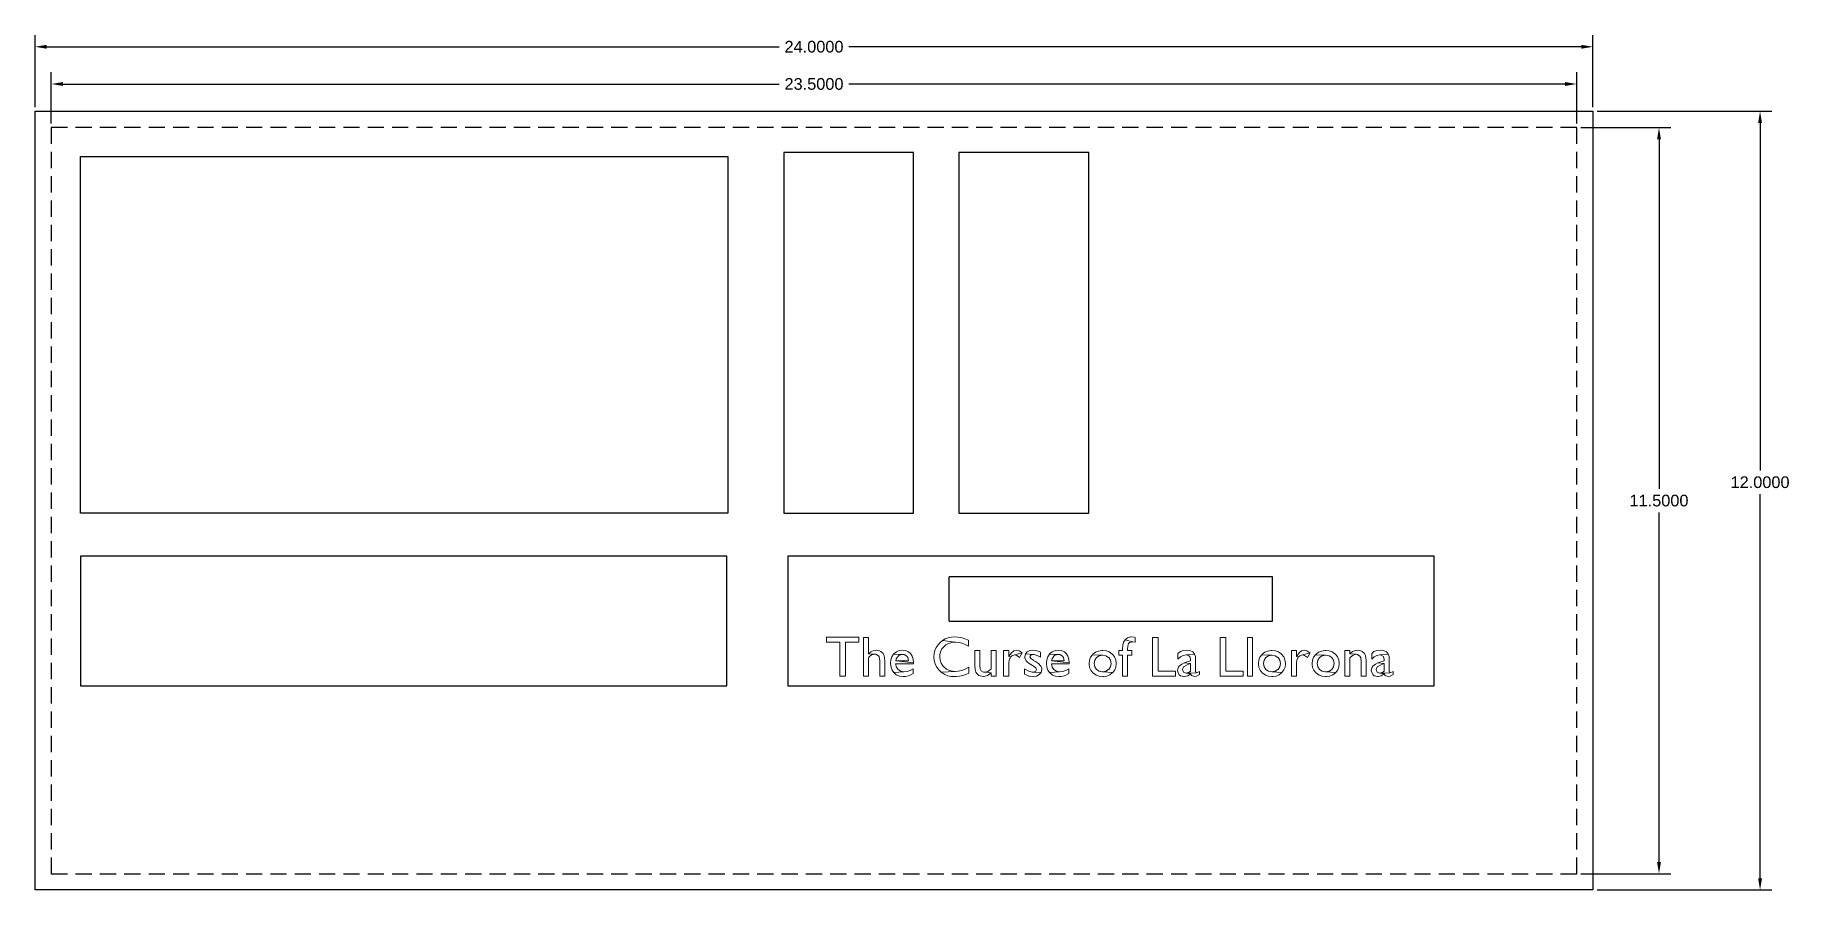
# Model space of a CAD drawing. Header units: inches. Extents: x 0 to 27, y 0 to 13.2.
import ezdxf

# ---------------------------------------------------------------- set-up
doc = ezdxf.new("R2010")
doc.units = ezdxf.units.IN
doc.header["$MEASUREMENT"] = 0
doc.linetypes.add('DASHED2', pattern=[0.375, 0.25, -0.125])
doc.layers.add('Cut Layer', color=1, linetype='Continuous')
doc.layers.add('Do not Use', color=4, linetype='Continuous', plot=False)
doc.styles.get("Standard").update_dxf_attribs({"font": 'arial.ttf'})
doc.dimstyles.get("Standard").update_dxf_attribs({"dimtxt": 0.18, "dimasz": 0.18, "dimexe": 0.18, "dimexo": 0.0625, "dimgap": 0.09, "dimtad": 0, "dimtih": 1, "dimtoh": 1, "dimdec": 4, "dimzin": 0, "dimdsep": 46, "dimtxsty": 'Standard', "dimcen": 0.09, "dimadec": 0, "dimazin": 0, "dimtfac": 1, "dimtdec": 4, "dimtofl": 0, "dimtmove": 0, "dimatfit": 3, "dimfxl": 1, "dimtolj": 1, "dimtzin": 0, "dimarcsym": 0})

# ---------------------------------------------------------------- blocks, each defined once
blk = doc.blocks.new('*D0')
at = {"layer": 'Defpoints', "color": 0, "transparency": 16777216}
for p in [(24, 12.995), (0, 12), (24, 12)]:
    blk.add_point(p, dxfattribs=at)
at = {"layer": 'Do not Use', "color": 0, "lineweight": -2, "transparency": 16777216}
for p, q in [((0, 12.062), (0, 13.175)), ((0.18, 12.995), (11.465, 12.995)), ((23.82, 12.995), (12.535, 12.995)), ((24, 12.062), (24, 13.175))]:
    blk.add_line(p, q, dxfattribs=at)
at = {"layer": 'Do not Use', "color": 0, "transparency": 16777216}
for points in [[(0.18, 13.025), (0.18, 12.965), (0, 12.995)], [(23.82, 13.025), (23.82, 12.965), (24, 12.995)]]:
    blk.add_solid(points, dxfattribs=at)
at = {"layer": 'Do not Use', "color": 0, "transparency": 16777216, "insert": (12, 12.995), "char_height": 0.18, "attachment_point": 5}
blk.add_mtext('\\A1;24.0000', dxfattribs=at)
blk = doc.blocks.new('*D1')
at = {"layer": 'Defpoints', "color": 0, "transparency": 16777216}
for p in [(24, 12), (24, 0), (26.575, 0)]:
    blk.add_point(p, dxfattribs=at)
at = {"layer": 'Do not Use', "color": 0, "lineweight": -2, "transparency": 16777216}
for p, q in [((24.063, 12), (26.755, 12)), ((26.575, 11.82), (26.575, 6.465)), ((26.575, 0.18), (26.575, 6.101)), ((24.063, 0), (26.755, 0))]:
    blk.add_line(p, q, dxfattribs=at)
at = {"layer": 'Do not Use', "color": 0, "transparency": 16777216}
for points in [[(26.545, 11.82), (26.605, 11.82), (26.575, 12)], [(26.545, 0.18), (26.605, 0.18), (26.575, 0)]]:
    blk.add_solid(points, dxfattribs=at)
at = {"layer": 'Do not Use', "color": 0, "transparency": 16777216, "insert": (26.575, 6.283), "char_height": 0.18, "attachment_point": 5}
blk.add_mtext('\\A1;12.0000', dxfattribs=at)
blk = doc.blocks.new('*D2')
at = {"layer": 'Defpoints', "color": 0, "transparency": 16777216}
for p in [(0.25, 12.421), (0.25, 11.75), (23.75, 11.75)]:
    blk.add_point(p, dxfattribs=at)
at = {"layer": 'Do not Use', "color": 0, "lineweight": -2, "transparency": 16777216}
for p, q in [((0.25, 11.812), (0.25, 12.601)), ((23.75, 11.812), (23.75, 12.601)), ((0.43, 12.421), (11.465, 12.421)), ((23.57, 12.421), (12.535, 12.421))]:
    blk.add_line(p, q, dxfattribs=at)
at = {"layer": 'Do not Use', "color": 0, "transparency": 16777216}
for points in [[(0.43, 12.451), (0.43, 12.391), (0.25, 12.421)], [(23.57, 12.451), (23.57, 12.391), (23.75, 12.421)]]:
    blk.add_solid(points, dxfattribs=at)
at = {"layer": 'Do not Use', "color": 0, "transparency": 16777216, "insert": (12, 12.421), "char_height": 0.18, "attachment_point": 5}
blk.add_mtext('\\A1;23.5000', dxfattribs=at)
blk = doc.blocks.new('*D3')
at = {"layer": 'Defpoints', "color": 0, "transparency": 16777216}
for p in [(23.75, 11.75), (25.018, 11.75), (23.75, 0.25)]:
    blk.add_point(p, dxfattribs=at)
at = {"layer": 'Do not Use', "color": 0, "lineweight": -2, "transparency": 16777216}
for p, q in [((23.813, 11.75), (25.198, 11.75)), ((25.018, 11.57), (25.018, 6.182)), ((25.018, 0.43), (25.018, 5.818)), ((23.813, 0.25), (25.198, 0.25))]:
    blk.add_line(p, q, dxfattribs=at)
at = {"layer": 'Do not Use', "color": 0, "transparency": 16777216}
for points in [[(24.988, 11.57), (25.048, 11.57), (25.018, 11.75)], [(24.988, 0.43), (25.048, 0.43), (25.018, 0.25)]]:
    blk.add_solid(points, dxfattribs=at)
at = {"layer": 'Do not Use', "color": 0, "transparency": 16777216, "insert": (25.018, 6), "char_height": 0.18, "attachment_point": 5}
blk.add_mtext('\\A1;11.5000', dxfattribs=at)

msp = doc.modelspace()

# ---------------------------------------------------------------- linework, layer by layer
at = {"color": 242, "true_color": 0xcd2027}
for p, q in [((13.53278, 11.36335), (11.53278, 11.36335)), ((11.53278, 11.36335), (11.53278, 5.80566)), ((13.53278, 5.80566), (13.53278, 11.36335)), ((16.23159, 11.36335), (14.23159, 11.36335)), ((14.23159, 11.36335), (14.23159, 5.80566)), ((16.23159, 5.80566), (16.23159, 11.36335)), ((0.69841, 11.30566), (10.67341, 11.30566)), ((0.69841, 5.80566), (0.69841, 11.30566)), ((10.67341, 11.30566), (10.67341, 5.80566)), ((10.67341, 5.80566), (0.69841, 5.80566)), ((11.53278, 5.80566), (13.53278, 5.80566)), ((14.23159, 5.80566), (16.23159, 5.80566)), ((10.65812, 5.14487), (0.69841, 5.14487)), ((0.69841, 5.14487), (0.69841, 3.14487)), ((10.65812, 3.14487), (10.65812, 5.14487)), ((21.5544, 5.14487), (11.59469, 5.14487)), ((11.59469, 5.14487), (11.59469, 3.14487)), ((21.5544, 3.14487), (21.5544, 5.14487)), ((14.08462, 4.14487), (14.08462, 4.82747)), ((19.06447, 4.82747), (14.08462, 4.82747)), ((19.06447, 4.14487), (19.06447, 4.82747)), ((14.08462, 4.14487), (19.06447, 4.14487)), ((0.69841, 3.14487), (10.65812, 3.14487)), ((11.59469, 3.14487), (21.5544, 3.14487))]:
    msp.add_line(p, q, dxfattribs=at)
at = {"layer": 'Cut Layer', "color": 175, "lineweight": 0}
for p, q in [((13.94117, 3.81111), (13.91069, 3.77809)), ((13.98012, 3.84329), (13.94117, 3.81111)), ((14.02246, 3.86784), (13.98012, 3.84329)), ((14.17403, 3.81873), (13.98012, 3.84329)), ((13.98012, 3.84329), (14.17403, 3.81873)), ((14.06819, 3.88563), (14.02246, 3.86784)), ((14.03093, 3.77639), (14.07411, 3.8001)), ((14.1173, 3.89663), (14.06819, 3.88563)), ((14.07411, 3.8001), (14.12153, 3.81365)), ((14.1698, 3.90002), (14.1173, 3.89663)), ((14.12153, 3.81365), (14.17403, 3.81873)), ((14.1698, 3.90002), (14.1698, 3.90002)), ((14.21553, 3.89748), (14.1698, 3.90002)), ((14.17403, 3.81873), (14.18504, 3.81873)), ((14.18504, 3.81873), (14.23246, 3.81365)), ((14.26379, 3.88901), (14.21553, 3.89748)), ((14.23246, 3.81365), (14.28073, 3.80264)), ((14.3146, 3.87462), (14.26379, 3.88901)), ((14.28073, 3.80264), (14.32984, 3.78401)), ((14.3671, 3.85599), (14.3146, 3.87462)), ((14.32984, 3.78401), (14.37895, 3.75861)), ((14.37895, 3.85091), (14.3671, 3.85599)), ((14.37895, 3.75861), (14.37895, 3.85091)), ((16.77024, 3.81788), (16.75585, 3.77046)), ((16.79226, 3.85345), (16.77024, 3.81788)), ((16.83206, 3.88563), (16.79226, 3.85345)), ((16.90996, 3.82296), (16.79226, 3.85345)), ((16.79226, 3.85345), (16.90996, 3.82296)), ((16.87778, 3.89917), (16.83206, 3.88563)), ((16.8329, 3.75861), (16.8473, 3.79841)), ((16.8473, 3.79841), (16.86, 3.81111)), ((16.86, 3.81111), (16.90996, 3.82296)), ((16.88879, 3.90002), (16.87778, 3.89917)), ((16.93875, 3.89409), (16.88879, 3.90002)), ((16.90996, 3.82296), (16.94637, 3.81619)), ((16.94637, 3.8924), (16.93875, 3.89409)), ((16.94637, 3.81619), (16.94637, 3.8924)), ((17.30032, 3.8924), (17.2148, 3.8924)), ((17.2148, 3.8924), (17.2148, 3.29542)), ((17.30032, 3.37333), (17.30032, 3.8924)), ((18.3444, 3.8924), (18.25887, 3.8924)), ((18.25887, 3.8924), (18.25887, 3.29542)), ((18.3444, 3.37333), (18.3444, 3.8924)), ((18.67802, 3.8924), (18.75593, 3.8924)), ((18.67802, 3.29542), (18.67802, 3.8924)), ((18.67802, 3.8924), (18.67802, 3.8924)), ((18.75593, 3.8924), (18.75593, 3.29542)), ((13.23073, 3.64006), (13.22649, 3.63498)), ((13.22649, 3.63498), (13.36282, 3.62905)), ((13.26883, 3.67139), (13.23073, 3.64006)), ((13.45682, 3.53167), (13.25952, 3.53167)), ((13.25952, 3.53167), (13.53387, 3.50119)), ((13.31371, 3.69002), (13.26883, 3.67139)), ((13.36282, 3.69595), (13.31371, 3.69002)), ((13.41448, 3.68917), (13.36282, 3.69595)), ((13.36282, 3.62905), (13.38738, 3.62651)), ((13.38738, 3.62651), (13.42887, 3.60365)), ((13.45766, 3.66885), (13.41448, 3.68917)), ((13.42887, 3.60365), (13.44411, 3.58248)), ((13.44411, 3.58248), (13.45682, 3.53167)), ((13.4873, 3.64176), (13.45766, 3.66885)), ((13.5127, 3.6028), (13.4873, 3.64176)), ((13.52795, 3.55538), (13.5127, 3.6028)), ((13.53387, 3.50119), (13.52795, 3.55538)), ((13.85226, 3.64345), (13.84803, 3.5918)), ((13.84803, 3.5918), (13.84803, 3.58502)), ((13.84803, 3.58502), (13.85311, 3.53421)), ((13.86411, 3.69171), (13.85226, 3.64345)), ((13.85311, 3.53421), (13.86666, 3.48595)), ((13.88359, 3.73659), (13.86411, 3.69171)), ((13.91069, 3.77809), (13.88359, 3.73659)), ((13.93694, 3.5918), (13.93863, 3.62397)), ((13.94202, 3.54014), (13.93694, 3.5918)), ((13.93863, 3.62397), (13.94964, 3.67224)), ((13.95726, 3.49357), (13.94202, 3.54014)), ((13.94964, 3.67224), (13.97166, 3.71542)), ((13.97166, 3.71542), (14.00468, 3.75438)), ((14.00468, 3.75438), (14.03093, 3.77639)), ((14.55508, 3.68833), (14.47803, 3.68833)), ((14.47803, 3.68833), (14.47803, 3.46309)), ((14.55508, 3.46478), (14.55508, 3.68833)), ((14.80742, 3.68833), (14.72952, 3.68833)), ((14.72952, 3.68833), (14.72952, 3.40805)), ((14.80742, 3.29542), (14.80742, 3.68833)), ((14.99964, 3.68833), (14.92174, 3.68833)), ((14.92174, 3.68833), (14.92174, 3.29542)), ((14.99964, 3.59857), (14.99964, 3.68833)), ((15.00387, 3.60534), (14.99964, 3.59857)), ((15.02758, 3.58587), (14.99964, 3.59857)), ((14.99964, 3.59857), (15.02758, 3.58587)), ((14.99964, 3.50119), (15.00472, 3.54184)), ((15.04113, 3.6553), (15.00387, 3.60534)), ((15.00472, 3.54184), (15.02758, 3.58587)), ((15.02758, 3.58587), (15.0479, 3.60704)), ((15.07754, 3.68579), (15.04113, 3.6553)), ((15.0479, 3.60704), (15.09194, 3.62228)), ((15.1148, 3.69595), (15.07754, 3.68579)), ((15.20795, 3.65192), (15.09194, 3.62228)), ((15.09194, 3.62228), (15.20795, 3.65192)), ((15.09194, 3.62228), (15.12242, 3.61551)), ((15.11649, 3.69595), (15.1148, 3.69595)), ((15.15968, 3.68579), (15.11649, 3.69595)), ((15.12242, 3.61551), (15.1673, 3.58333)), ((15.2054, 3.65446), (15.15968, 3.68579)), ((15.1673, 3.58333), (15.20795, 3.65192)), ((15.20795, 3.65192), (15.2054, 3.65446)), ((15.2579, 3.64091), (15.24605, 3.59349)), ((15.24605, 3.59349), (15.24774, 3.57486)), ((15.24774, 3.57486), (15.26976, 3.52913)), ((15.28161, 3.66801), (15.2579, 3.64091)), ((15.3773, 3.62905), (15.2579, 3.64091)), ((15.2579, 3.64091), (15.3773, 3.62905)), ((15.26976, 3.52913), (15.27823, 3.51897)), ((15.27823, 3.51897), (15.31379, 3.49018)), ((15.32311, 3.69002), (15.28161, 3.66801)), ((15.37222, 3.69595), (15.32311, 3.69002)), ((15.32649, 3.59349), (15.34089, 3.61889)), ((15.3392, 3.56809), (15.32649, 3.59349)), ((15.38069, 3.5393), (15.3392, 3.56809)), ((15.34089, 3.61889), (15.3773, 3.62905)), ((15.41964, 3.69087), (15.37222, 3.69595)), ((15.3773, 3.62905), (15.3917, 3.62736)), ((15.38323, 3.5376), (15.38069, 3.5393)), ((15.41117, 3.52236), (15.38323, 3.5376)), ((15.3917, 3.62736), (15.43657, 3.61466)), ((15.46113, 3.48764), (15.41117, 3.52236)), ((15.46875, 3.67393), (15.41964, 3.69087)), ((15.43657, 3.61466), (15.48992, 3.58671)), ((15.48992, 3.66377), (15.46875, 3.67393)), ((15.48992, 3.58671), (15.48992, 3.66377)), ((15.58476, 3.54776), (15.57968, 3.49442)), ((15.6, 3.59518), (15.58476, 3.54776)), ((15.62625, 3.63498), (15.6, 3.59518)), ((15.63049, 3.64006), (15.62625, 3.63498)), ((15.76258, 3.62905), (15.62625, 3.63498)), ((15.62625, 3.63498), (15.76258, 3.62905)), ((15.66859, 3.67139), (15.63049, 3.64006)), ((15.65928, 3.53167), (15.66774, 3.56385)), ((15.93363, 3.50119), (15.65928, 3.53167)), ((15.85657, 3.53167), (15.65928, 3.53167)), ((15.65928, 3.53167), (15.93363, 3.50119)), ((15.66774, 3.56385), (15.69399, 3.60365)), ((15.71347, 3.69002), (15.66859, 3.67139)), ((15.69399, 3.60365), (15.71262, 3.6172)), ((15.71262, 3.6172), (15.76258, 3.62905)), ((15.76258, 3.69595), (15.71347, 3.69002)), ((15.81339, 3.68917), (15.76258, 3.69595)), ((15.76258, 3.62905), (15.78714, 3.62651)), ((15.78714, 3.62651), (15.82863, 3.60365)), ((15.85742, 3.66885), (15.81339, 3.68917)), ((15.82863, 3.60365), (15.84387, 3.58248)), ((15.84387, 3.58248), (15.85657, 3.53167)), ((15.88706, 3.64176), (15.85742, 3.66885)), ((15.91246, 3.6028), (15.88706, 3.64176)), ((15.9277, 3.55538), (15.91246, 3.6028)), ((15.93363, 3.50119), (15.9277, 3.55538)), ((16.24355, 3.5393), (16.23762, 3.48849)), ((16.26133, 3.58502), (16.24355, 3.5393)), ((16.29097, 3.62482), (16.26133, 3.58502)), ((16.29774, 3.63244), (16.29097, 3.62482)), ((16.44424, 3.61974), (16.29097, 3.62482)), ((16.29097, 3.62482), (16.44424, 3.61974)), ((16.33754, 3.66208), (16.29774, 3.63244)), ((16.31637, 3.49188), (16.32569, 3.54184)), ((16.32569, 3.54184), (16.35194, 3.58248)), ((16.38242, 3.68071), (16.33754, 3.66208)), ((16.35194, 3.58248), (16.35278, 3.58333)), ((16.35278, 3.58333), (16.39343, 3.61042)), ((16.43323, 3.68917), (16.38242, 3.68071)), ((16.39343, 3.61042), (16.44424, 3.61974)), ((16.44847, 3.68917), (16.43323, 3.68917)), ((16.44424, 3.61974), (16.44847, 3.61889)), ((16.50012, 3.68409), (16.44847, 3.68917)), ((16.44847, 3.61889), (16.49843, 3.60958)), ((16.49843, 3.60958), (16.53907, 3.58248)), ((16.54669, 3.66801), (16.50012, 3.68409)), ((16.53907, 3.58248), (16.54161, 3.58079)), ((16.54161, 3.58079), (16.56871, 3.54014)), ((16.58734, 3.64006), (16.54669, 3.66801)), ((16.56871, 3.54014), (16.57718, 3.49018)), ((16.59665, 3.63159), (16.58734, 3.64006)), ((16.62799, 3.59264), (16.59665, 3.63159)), ((16.64831, 3.54776), (16.62799, 3.59264)), ((16.65593, 3.4978), (16.64831, 3.54776)), ((16.75161, 3.68833), (16.69488, 3.68833)), ((16.69488, 3.68833), (16.69488, 3.61889)), ((16.69488, 3.61889), (16.75161, 3.61889)), ((16.75585, 3.77046), (16.75161, 3.71204)), ((16.75161, 3.71204), (16.75161, 3.68833)), ((16.75161, 3.61889), (16.75161, 3.29542)), ((16.82952, 3.71204), (16.8329, 3.75861)), ((16.82952, 3.68833), (16.82952, 3.71204)), ((16.89895, 3.68833), (16.82952, 3.68833)), ((16.82952, 3.29542), (16.82952, 3.61889)), ((16.82952, 3.61889), (16.89895, 3.61889)), ((16.89895, 3.61889), (16.89895, 3.68833)), ((17.64411, 3.67309), (17.6077, 3.6426)), ((17.6077, 3.6426), (17.6077, 3.55792)), ((17.6077, 3.55792), (17.64496, 3.5918)), ((17.68899, 3.69087), (17.64411, 3.67309)), ((17.64496, 3.5918), (17.68815, 3.61551)), ((17.68815, 3.61551), (17.73218, 3.62397)), ((17.73811, 3.69595), (17.68899, 3.69087)), ((17.80246, 3.53167), (17.70339, 3.4978)), ((17.86343, 3.63498), (17.73218, 3.62397)), ((17.73218, 3.62397), (17.86343, 3.63498)), ((17.73218, 3.62397), (17.75673, 3.62059)), ((17.79145, 3.68917), (17.73811, 3.69595)), ((17.75673, 3.62059), (17.79145, 3.59857)), ((17.83379, 3.66801), (17.79145, 3.68917)), ((17.79145, 3.59857), (17.80246, 3.55284)), ((17.80246, 3.55284), (17.80246, 3.53167)), ((17.84057, 3.66292), (17.83379, 3.66801)), ((17.86343, 3.63498), (17.84057, 3.66292)), ((17.87613, 3.59942), (17.86343, 3.63498)), ((17.87867, 3.55369), (17.87613, 3.59942)), ((17.87867, 3.53167), (17.87867, 3.55369)), ((17.87867, 3.36486), (17.87867, 3.53167)), ((18.85161, 3.5393), (18.84569, 3.48849)), ((18.8694, 3.58502), (18.85161, 3.5393)), ((18.89903, 3.62482), (18.8694, 3.58502)), ((18.90581, 3.63244), (18.89903, 3.62482)), ((19.05145, 3.61974), (18.89903, 3.62482)), ((18.89903, 3.62482), (19.05145, 3.61974)), ((18.94561, 3.66208), (18.90581, 3.63244)), ((18.92444, 3.49188), (18.93375, 3.54184)), ((18.93375, 3.54184), (18.96, 3.58248)), ((18.99048, 3.68071), (18.94561, 3.66208)), ((18.96, 3.58248), (18.96085, 3.58333)), ((18.96085, 3.58333), (19.00149, 3.61042)), ((19.04129, 3.68917), (18.99048, 3.68071)), ((19.00149, 3.61042), (19.05145, 3.61974)), ((19.05569, 3.68917), (19.04129, 3.68917)), ((19.05145, 3.61974), (19.05653, 3.61889)), ((19.10819, 3.68409), (19.05569, 3.68917)), ((19.05653, 3.61889), (19.10649, 3.60958)), ((19.10649, 3.60958), (19.14714, 3.58248)), ((19.15476, 3.66801), (19.10819, 3.68409)), ((19.14714, 3.58248), (19.14968, 3.58079)), ((19.14968, 3.58079), (19.17677, 3.54014)), ((19.1954, 3.64006), (19.15476, 3.66801)), ((19.17677, 3.54014), (19.18524, 3.49018)), ((19.20472, 3.63159), (19.1954, 3.64006)), ((19.23605, 3.59264), (19.20472, 3.63159)), ((19.25552, 3.54776), (19.23605, 3.59264)), ((19.26399, 3.4978), (19.25552, 3.54776)), ((19.43419, 3.68833), (19.35544, 3.68833)), ((19.35544, 3.68833), (19.35544, 3.29542)), ((19.43419, 3.59857), (19.43419, 3.68833)), ((19.43843, 3.60534), (19.43419, 3.59857)), ((19.46129, 3.58587), (19.43419, 3.59857)), ((19.43419, 3.59857), (19.46129, 3.58587)), ((19.43419, 3.50119), (19.43927, 3.54184)), ((19.47484, 3.6553), (19.43843, 3.60534)), ((19.43927, 3.54184), (19.46129, 3.58587)), ((19.46129, 3.58587), (19.48246, 3.60704)), ((19.5121, 3.68579), (19.47484, 3.6553)), ((19.48246, 3.60704), (19.52649, 3.62228)), ((19.54936, 3.69595), (19.5121, 3.68579)), ((19.6425, 3.65192), (19.52649, 3.62228)), ((19.52649, 3.62228), (19.6425, 3.65192)), ((19.52649, 3.62228), (19.55613, 3.61551)), ((19.55105, 3.69595), (19.54936, 3.69595)), ((19.59423, 3.68579), (19.55105, 3.69595)), ((19.55613, 3.61551), (19.60186, 3.58333)), ((19.63911, 3.65446), (19.59423, 3.68579)), ((19.60186, 3.58333), (19.6425, 3.65192)), ((19.6425, 3.65192), (19.63911, 3.65446)), ((19.67976, 3.5393), (19.67383, 3.48849)), ((19.69754, 3.58502), (19.67976, 3.5393)), ((19.72718, 3.62482), (19.69754, 3.58502)), ((19.73395, 3.63244), (19.72718, 3.62482)), ((19.88044, 3.61974), (19.72718, 3.62482)), ((19.72718, 3.62482), (19.88044, 3.61974)), ((19.77375, 3.66208), (19.73395, 3.63244)), ((19.75258, 3.49188), (19.7619, 3.54184)), ((19.7619, 3.54184), (19.78815, 3.58248)), ((19.81863, 3.68071), (19.77375, 3.66208)), ((19.78815, 3.58248), (19.78899, 3.58333)), ((19.78899, 3.58333), (19.82964, 3.61042)), ((19.86944, 3.68917), (19.81863, 3.68071)), ((19.82964, 3.61042), (19.88044, 3.61974)), ((19.88468, 3.68917), (19.86944, 3.68917)), ((19.88044, 3.61974), (19.88468, 3.61889)), ((19.93633, 3.68409), (19.88468, 3.68917)), ((19.88468, 3.61889), (19.93464, 3.60958)), ((19.93464, 3.60958), (19.97613, 3.58248)), ((19.9829, 3.66801), (19.93633, 3.68409)), ((19.97613, 3.58248), (19.97782, 3.58079)), ((19.97782, 3.58079), (20.00492, 3.54014)), ((20.02355, 3.64006), (19.9829, 3.66801)), ((20.00492, 3.54014), (20.01339, 3.49018)), ((20.03371, 3.63159), (20.02355, 3.64006)), ((20.06419, 3.59264), (20.03371, 3.63159)), ((20.08452, 3.54776), (20.06419, 3.59264)), ((20.09214, 3.4978), (20.08452, 3.54776)), ((20.25641, 3.68833), (20.17681, 3.68833)), ((20.17681, 3.68833), (20.17681, 3.29542)), ((20.25641, 3.63837), (20.25641, 3.68833)), ((20.29706, 3.67309), (20.25641, 3.63837)), ((20.3504, 3.63159), (20.25641, 3.63837)), ((20.25641, 3.63837), (20.3504, 3.63159)), ((20.25641, 3.57655), (20.26657, 3.58926)), ((20.25641, 3.29542), (20.25641, 3.57655)), ((20.26657, 3.58926), (20.30468, 3.62059)), ((20.34109, 3.69256), (20.29706, 3.67309)), ((20.30468, 3.62059), (20.3504, 3.63159)), ((20.37496, 3.69595), (20.34109, 3.69256)), ((20.3504, 3.63159), (20.37242, 3.62905)), ((20.37242, 3.62905), (20.41137, 3.60534)), ((20.42407, 3.68663), (20.37496, 3.69595)), ((20.41137, 3.60534), (20.42407, 3.57655)), ((20.4427, 3.67732), (20.42407, 3.68663)), ((20.42407, 3.57655), (20.43, 3.51982)), ((20.43, 3.51982), (20.43, 3.29542)), ((20.47996, 3.64345), (20.4427, 3.67732)), ((20.49097, 3.62567), (20.47996, 3.64345)), ((20.50282, 3.58502), (20.49097, 3.62567)), ((20.5079, 3.52659), (20.50282, 3.58502)), ((20.5079, 3.52067), (20.5079, 3.52659)), ((20.5079, 3.29542), (20.5079, 3.52067)), ((20.6273, 3.67309), (20.59173, 3.6426)), ((20.59173, 3.6426), (20.59173, 3.55792)), ((20.59173, 3.55792), (20.62899, 3.5918)), ((20.67218, 3.69087), (20.6273, 3.67309)), ((20.62899, 3.5918), (20.67133, 3.61551)), ((20.67133, 3.61551), (20.71536, 3.62397)), ((20.72214, 3.69595), (20.67218, 3.69087)), ((20.78649, 3.53167), (20.68657, 3.4978)), ((20.84661, 3.63498), (20.71536, 3.62397)), ((20.71536, 3.62397), (20.84661, 3.63498)), ((20.71536, 3.62397), (20.73992, 3.62059)), ((20.77464, 3.68917), (20.72214, 3.69595)), ((20.73992, 3.62059), (20.77464, 3.59857)), ((20.81782, 3.66801), (20.77464, 3.68917)), ((20.77464, 3.59857), (20.78649, 3.55284)), ((20.78649, 3.55284), (20.78649, 3.53167)), ((20.82375, 3.66292), (20.81782, 3.66801)), ((20.84661, 3.63498), (20.82375, 3.66292)), ((20.86016, 3.59942), (20.84661, 3.63498)), ((20.8627, 3.55369), (20.86016, 3.59942)), ((20.8627, 3.53167), (20.8627, 3.55369)), ((20.8627, 3.36486), (20.8627, 3.53167)), ((13.86666, 3.48595), (13.88867, 3.43938)), ((13.88867, 3.43938), (13.89121, 3.43514)), ((13.89121, 3.43514), (13.92085, 3.39365)), ((13.92085, 3.39365), (13.95726, 3.35809)), ((13.98351, 3.45208), (13.95726, 3.49357)), ((14.17319, 3.3674), (13.95726, 3.35809)), ((13.95726, 3.35809), (14.17319, 3.3674)), ((13.95726, 3.35809), (13.99875, 3.3293)), ((14.00299, 3.43091), (13.98351, 3.45208)), ((13.99875, 3.3293), (14.01738, 3.31913)), ((14.04194, 3.40127), (14.00299, 3.43091)), ((14.01738, 3.31913), (14.06311, 3.3022)), ((14.08597, 3.38095), (14.04194, 3.40127)), ((14.06311, 3.3022), (14.11307, 3.29204)), ((14.13593, 3.36994), (14.08597, 3.38095)), ((14.11307, 3.29204), (14.16811, 3.28865)), ((14.17319, 3.3674), (14.13593, 3.36994)), ((14.16811, 3.28865), (14.19097, 3.2895)), ((14.2223, 3.37079), (14.17319, 3.3674)), ((14.19097, 3.2895), (14.24347, 3.29373)), ((14.27057, 3.38095), (14.2223, 3.37079)), ((14.24347, 3.29373), (14.29428, 3.30389)), ((14.31799, 3.39788), (14.27057, 3.38095)), ((14.29428, 3.30389), (14.34085, 3.31913)), ((14.36541, 3.42159), (14.31799, 3.39788)), ((14.34085, 3.31913), (14.38488, 3.3403)), ((14.38488, 3.4343), (14.36541, 3.42159)), ((14.38488, 3.3403), (14.38488, 3.4343)), ((14.47803, 3.46309), (14.47803, 3.45631)), ((14.47803, 3.45631), (14.48226, 3.39788)), ((14.48226, 3.39788), (14.49411, 3.35809)), ((14.49411, 3.35809), (14.50343, 3.34115)), ((14.50343, 3.34115), (14.54153, 3.30728)), ((14.54153, 3.30728), (14.56016, 3.29797)), ((14.56101, 3.40635), (14.55508, 3.46478)), ((14.56016, 3.29797), (14.60928, 3.28865)), ((14.57371, 3.37841), (14.56101, 3.40635)), ((14.61266, 3.35555), (14.57371, 3.37841)), ((14.60928, 3.28865), (14.62367, 3.2895)), ((14.63553, 3.35385), (14.61266, 3.35555)), ((14.62367, 3.2895), (14.67278, 3.30389)), ((14.6804, 3.36401), (14.63553, 3.35385)), ((14.63553, 3.35385), (14.72952, 3.34623)), ((14.72952, 3.34623), (14.63553, 3.35385)), ((14.67278, 3.30389), (14.68972, 3.31321)), ((14.71936, 3.39534), (14.6804, 3.36401)), ((14.68972, 3.31321), (14.72952, 3.34623)), ((14.72952, 3.40805), (14.71936, 3.39534)), ((14.72952, 3.34623), (14.72952, 3.29542)), ((14.72952, 3.29542), (14.80742, 3.29542)), ((14.92174, 3.29542), (14.99964, 3.29542)), ((14.99964, 3.29542), (14.99964, 3.50119)), ((15.24351, 3.4072), (15.24351, 3.32422)), ((15.28839, 3.38095), (15.24351, 3.4072)), ((15.24351, 3.32422), (15.26722, 3.31321)), ((15.26722, 3.31321), (15.3121, 3.29627)), ((15.3104, 3.37079), (15.28839, 3.38095)), ((15.36121, 3.35639), (15.3104, 3.37079)), ((15.3121, 3.29627), (15.32226, 3.29373)), ((15.31379, 3.49018), (15.36714, 3.45716)), ((15.32226, 3.29373), (15.37476, 3.28865)), ((15.36799, 3.35555), (15.36121, 3.35639)), ((15.36714, 3.45716), (15.37645, 3.45208)), ((15.41032, 3.36825), (15.36799, 3.35555)), ((15.49754, 3.35131), (15.36799, 3.35555)), ((15.36799, 3.35555), (15.49754, 3.35131)), ((15.37476, 3.28865), (15.3773, 3.28865)), ((15.37645, 3.45208), (15.41625, 3.42498)), ((15.3773, 3.28865), (15.4298, 3.29712)), ((15.42811, 3.39619), (15.41032, 3.36825)), ((15.41625, 3.42498), (15.42811, 3.39619)), ((15.4298, 3.29712), (15.47129, 3.31998)), ((15.49331, 3.45123), (15.46113, 3.48764)), ((15.47129, 3.31998), (15.49754, 3.35131)), ((15.50855, 3.41313), (15.49331, 3.45123)), ((15.49754, 3.35131), (15.5094, 3.39873)), ((15.5094, 3.39873), (15.50855, 3.41313)), ((15.57968, 3.49442), (15.57968, 3.4868)), ((15.57968, 3.4868), (15.58645, 3.43514)), ((15.58645, 3.43514), (15.60424, 3.38942)), ((15.60424, 3.38942), (15.63049, 3.34962)), ((15.7846, 3.36232), (15.63049, 3.34962)), ((15.63049, 3.34962), (15.7846, 3.36232)), ((15.63049, 3.34962), (15.66774, 3.31659)), ((15.66859, 3.4343), (15.65758, 3.4851)), ((15.65758, 3.4851), (15.93363, 3.4851)), ((15.66774, 3.31659), (15.67452, 3.31236)), ((15.69569, 3.39534), (15.66859, 3.4343)), ((15.67452, 3.31236), (15.71855, 3.29542)), ((15.73633, 3.36994), (15.69569, 3.39534)), ((15.71855, 3.29542), (15.77274, 3.2895)), ((15.7846, 3.36232), (15.73633, 3.36994)), ((15.77274, 3.2895), (15.80746, 3.29119)), ((15.83456, 3.3674), (15.7846, 3.36232)), ((15.80746, 3.29119), (15.85573, 3.29966)), ((15.88198, 3.38349), (15.83456, 3.3674)), ((15.85573, 3.29966), (15.88028, 3.30897)), ((15.88028, 3.30897), (15.92686, 3.33438)), ((15.92686, 3.40974), (15.88198, 3.38349)), ((15.92686, 3.33438), (15.92686, 3.40974)), ((15.93363, 3.49526), (15.93363, 3.50119)), ((15.93363, 3.4851), (15.93363, 3.49526)), ((16.23762, 3.48849), (16.23762, 3.48002)), ((16.23762, 3.48002), (16.24609, 3.42922)), ((16.24609, 3.42922), (16.26557, 3.38518)), ((16.26557, 3.38518), (16.2969, 3.34623)), ((16.2969, 3.34623), (16.30536, 3.33861)), ((16.30536, 3.33861), (16.34601, 3.31067)), ((16.31637, 3.48934), (16.31637, 3.49188)), ((16.32484, 3.43853), (16.31637, 3.48934)), ((16.35194, 3.39788), (16.32484, 3.43853)), ((16.34601, 3.31067), (16.39258, 3.29458)), ((16.35278, 3.39704), (16.35194, 3.39788)), ((16.39343, 3.37079), (16.35278, 3.39704)), ((16.39258, 3.29458), (16.44508, 3.28865)), ((16.44424, 3.36147), (16.39343, 3.37079)), ((16.44762, 3.36147), (16.44424, 3.36147)), ((16.44508, 3.28865), (16.46032, 3.2895)), ((16.49843, 3.36994), (16.44762, 3.36147)), ((16.60174, 3.35047), (16.44762, 3.36147)), ((16.44762, 3.36147), (16.60174, 3.35047)), ((16.46032, 3.2895), (16.51113, 3.29712)), ((16.53907, 3.39619), (16.49843, 3.36994)), ((16.51113, 3.29712), (16.55686, 3.31575)), ((16.54077, 3.39788), (16.53907, 3.39619)), ((16.56786, 3.43853), (16.54077, 3.39788)), ((16.55686, 3.31575), (16.59581, 3.34538)), ((16.57718, 3.48849), (16.56786, 3.43853)), ((16.57718, 3.49018), (16.57718, 3.48849)), ((16.59581, 3.34538), (16.60174, 3.35047)), ((16.60174, 3.35047), (16.63222, 3.39026)), ((16.63222, 3.39026), (16.65, 3.43514)), ((16.65, 3.43514), (16.65678, 3.48595)), ((16.65678, 3.48595), (16.65593, 3.4978)), ((16.75161, 3.29542), (16.82952, 3.29542)), ((17.2148, 3.29542), (17.56875, 3.29542)), ((17.56875, 3.37333), (17.30032, 3.37333)), ((17.56875, 3.29542), (17.56875, 3.37333)), ((17.61363, 3.4326), (17.60093, 3.38518)), ((17.60093, 3.38518), (17.60347, 3.35893)), ((17.60347, 3.35893), (17.62803, 3.31744)), ((17.62803, 3.45123), (17.61363, 3.4326)), ((17.66528, 3.48087), (17.62803, 3.45123)), ((17.62803, 3.31744), (17.64835, 3.3022)), ((17.64835, 3.3022), (17.69661, 3.2895)), ((17.70339, 3.4978), (17.66528, 3.48087)), ((17.67798, 3.39788), (17.69492, 3.43853)), ((17.69407, 3.35809), (17.67798, 3.39788)), ((17.73387, 3.34284), (17.69407, 3.35809)), ((17.69492, 3.43853), (17.70254, 3.44446)), ((17.69661, 3.2895), (17.70932, 3.29034)), ((17.70254, 3.44446), (17.75081, 3.46986)), ((17.80246, 3.49018), (17.70339, 3.4978)), ((17.70339, 3.4978), (17.80246, 3.49018)), ((17.70932, 3.29034), (17.75673, 3.30135)), ((17.78044, 3.35639), (17.73387, 3.34284)), ((17.89307, 3.34454), (17.73387, 3.34284)), ((17.73387, 3.34284), (17.89307, 3.34454)), ((17.73387, 3.34284), (17.80161, 3.32845)), ((17.80161, 3.32845), (17.73387, 3.34284)), ((17.75081, 3.46986), (17.80246, 3.49018)), ((17.75673, 3.30135), (17.80161, 3.32845)), ((17.80246, 3.37333), (17.78044, 3.35639)), ((17.80161, 3.32845), (17.81432, 3.30389)), ((17.80246, 3.49018), (17.80246, 3.37333)), ((17.81432, 3.30389), (17.86089, 3.28865)), ((17.86089, 3.28865), (17.89476, 3.29542)), ((17.89307, 3.34454), (17.87867, 3.36486)), ((17.9371, 3.36571), (17.89307, 3.34454)), ((17.89476, 3.29542), (17.9371, 3.31829)), ((17.9371, 3.31829), (17.9371, 3.36571)), ((18.25887, 3.29542), (18.61282, 3.29542)), ((18.61282, 3.37333), (18.3444, 3.37333)), ((18.61282, 3.29542), (18.61282, 3.37333)), ((18.75593, 3.29542), (18.67802, 3.29542)), ((18.84569, 3.48849), (18.84569, 3.48002)), ((18.84569, 3.48002), (18.85331, 3.42922)), ((18.85331, 3.42922), (18.87363, 3.38518)), ((18.87363, 3.38518), (18.90496, 3.34623)), ((18.90496, 3.34623), (18.91343, 3.33861)), ((18.91343, 3.33861), (18.95407, 3.31067)), ((18.92444, 3.48934), (18.92444, 3.49188)), ((18.9329, 3.43853), (18.92444, 3.48934)), ((18.96, 3.39788), (18.9329, 3.43853)), ((18.95407, 3.31067), (19.00065, 3.29458)), ((18.96085, 3.39704), (18.96, 3.39788)), ((19.00149, 3.37079), (18.96085, 3.39704)), ((19.00065, 3.29458), (19.0523, 3.28865)), ((19.0523, 3.36147), (19.00149, 3.37079)), ((19.05484, 3.36147), (19.0523, 3.36147)), ((19.0523, 3.28865), (19.06839, 3.2895)), ((19.10565, 3.36994), (19.05484, 3.36147)), ((19.2098, 3.35047), (19.05484, 3.36147)), ((19.05484, 3.36147), (19.2098, 3.35047)), ((19.06839, 3.2895), (19.11919, 3.29712)), ((19.14714, 3.39619), (19.10565, 3.36994)), ((19.11919, 3.29712), (19.16492, 3.31575)), ((19.14883, 3.39788), (19.14714, 3.39619)), ((19.17593, 3.43853), (19.14883, 3.39788)), ((19.16492, 3.31575), (19.20387, 3.34538)), ((19.18524, 3.48849), (19.17593, 3.43853)), ((19.18524, 3.49018), (19.18524, 3.48849)), ((19.20387, 3.34538), (19.2098, 3.35047)), ((19.2098, 3.35047), (19.24028, 3.39026)), ((19.24028, 3.39026), (19.25807, 3.43514)), ((19.25807, 3.43514), (19.26399, 3.48595)), ((19.26399, 3.48595), (19.26399, 3.4978)), ((19.35544, 3.29542), (19.43419, 3.29542)), ((19.43419, 3.29542), (19.43419, 3.50119)), ((19.67383, 3.48849), (19.67383, 3.48002)), ((19.67383, 3.48002), (19.6823, 3.42922)), ((19.6823, 3.42922), (19.70177, 3.38518)), ((19.70177, 3.38518), (19.73311, 3.34623)), ((19.73311, 3.34623), (19.74157, 3.33861)), ((19.74157, 3.33861), (19.78306, 3.31067)), ((19.75258, 3.48934), (19.75258, 3.49188)), ((19.7619, 3.43853), (19.75258, 3.48934)), ((19.78815, 3.39788), (19.7619, 3.43853)), ((19.78306, 3.31067), (19.82879, 3.29458)), ((19.78899, 3.39704), (19.78815, 3.39788)), ((19.82964, 3.37079), (19.78899, 3.39704)), ((19.82879, 3.29458), (19.88129, 3.28865)), ((19.88044, 3.36147), (19.82964, 3.37079)), ((19.88383, 3.36147), (19.88044, 3.36147)), ((19.88129, 3.28865), (19.89653, 3.2895)), ((19.93464, 3.36994), (19.88383, 3.36147)), ((20.03794, 3.35047), (19.88383, 3.36147)), ((19.88383, 3.36147), (20.03794, 3.35047)), ((19.89653, 3.2895), (19.94819, 3.29712)), ((19.97528, 3.39619), (19.93464, 3.36994)), ((19.94819, 3.29712), (19.99306, 3.31575)), ((19.97782, 3.39788), (19.97528, 3.39619)), ((20.00407, 3.43853), (19.97782, 3.39788)), ((19.99306, 3.31575), (20.03286, 3.34538)), ((20.01339, 3.48849), (20.00407, 3.43853)), ((20.01339, 3.49018), (20.01339, 3.48849)), ((20.03286, 3.34538), (20.03794, 3.35047)), ((20.03794, 3.35047), (20.06843, 3.39026)), ((20.06843, 3.39026), (20.08706, 3.43514)), ((20.08706, 3.43514), (20.09298, 3.48595)), ((20.09298, 3.48595), (20.09214, 3.4978)), ((20.17681, 3.29542), (20.25641, 3.29542)), ((20.43, 3.29542), (20.5079, 3.29542)), ((20.59681, 3.4326), (20.58411, 3.38518)), ((20.58411, 3.38518), (20.5875, 3.35893)), ((20.5875, 3.35893), (20.61206, 3.31744)), ((20.61121, 3.45123), (20.59681, 3.4326)), ((20.64847, 3.48087), (20.61121, 3.45123)), ((20.61206, 3.31744), (20.63153, 3.3022)), ((20.63153, 3.3022), (20.6798, 3.2895)), ((20.68657, 3.4978), (20.64847, 3.48087)), ((20.66202, 3.39788), (20.67811, 3.43853)), ((20.67726, 3.35809), (20.66202, 3.39788)), ((20.7179, 3.34284), (20.67726, 3.35809)), ((20.67811, 3.43853), (20.68573, 3.44446)), ((20.6798, 3.2895), (20.6925, 3.29034)), ((20.68573, 3.44446), (20.73399, 3.46986)), ((20.78649, 3.49018), (20.68657, 3.4978)), ((20.68657, 3.4978), (20.78649, 3.49018)), ((20.6925, 3.29034), (20.73992, 3.30135)), ((20.76363, 3.35639), (20.7179, 3.34284)), ((20.87625, 3.34454), (20.7179, 3.34284)), ((20.7179, 3.34284), (20.87625, 3.34454)), ((20.7179, 3.34284), (20.78565, 3.32845)), ((20.78565, 3.32845), (20.7179, 3.34284)), ((20.73399, 3.46986), (20.78649, 3.49018)), ((20.73992, 3.30135), (20.78565, 3.32845)), ((20.78649, 3.37333), (20.76363, 3.35639)), ((20.78565, 3.32845), (20.79835, 3.30389)), ((20.78649, 3.49018), (20.78649, 3.37333)), ((20.79835, 3.30389), (20.84407, 3.28865)), ((20.84407, 3.28865), (20.87794, 3.29542)), ((20.87625, 3.34454), (20.8627, 3.36486)), ((20.92028, 3.36571), (20.87625, 3.34454)), ((20.87794, 3.29542), (20.92028, 3.31829)), ((20.92028, 3.31829), (20.92028, 3.36571))]:
    msp.add_line(p, q, dxfattribs=at)
for points in [[(12.69218, 3.89325), (12.19428, 3.89325), (12.19428, 3.81704), (12.39835, 3.81704), (12.39835, 3.29542), (12.48387, 3.29542), (12.48387, 3.81704), (12.69218, 3.81704)], [(12.83782, 3.8924), (12.76077, 3.8924), (12.76077, 3.29542), (12.83782, 3.29542), (12.83782, 3.5774), (12.85053, 3.5901), (12.88778, 3.62143), (12.93605, 3.63413), (12.83782, 3.63667)], [(12.95891, 3.69595), (12.91996, 3.69171), (12.87593, 3.67139), (12.83782, 3.63667), (12.93605, 3.63413), (12.95045, 3.63329), (12.99194, 3.60788), (13.00295, 3.5901), (13.01311, 3.53845), (13.01311, 3.29542), (13.09101, 3.29542), (13.09101, 3.51982), (13.09101, 3.52236), (13.08678, 3.57994), (13.07577, 3.62228), (13.06561, 3.64176), (13.0292, 3.67647), (13.00887, 3.68663)], [(13.22649, 3.63498), (13.20024, 3.59518), (13.185, 3.54776), (13.17992, 3.49442), (13.17992, 3.4868), (13.1867, 3.43514), (13.20448, 3.38942), (13.23073, 3.34962), (13.38484, 3.36232), (13.33657, 3.36994), (13.29593, 3.39534), (13.26883, 3.4343), (13.25782, 3.4851), (13.53387, 3.4851), (13.53387, 3.49526), (13.53387, 3.50119), (13.25952, 3.53167), (13.26799, 3.56385), (13.29424, 3.60365), (13.31286, 3.6172), (13.36282, 3.62905)], [(13.5271, 3.40974), (13.48222, 3.38349), (13.4348, 3.3674), (13.38484, 3.36232), (13.23073, 3.34962), (13.26799, 3.31659), (13.27476, 3.31236), (13.31879, 3.29542), (13.37299, 3.2895), (13.4077, 3.29119), (13.45597, 3.29966), (13.48053, 3.30897), (13.5271, 3.33438)]]:
    msp.add_lwpolyline(points, close=True, dxfattribs=at)
at = {"layer": 'Do not Use'}
for p, q in [((0, 0), (0, 12)), ((0, 12), (24, 12)), ((24, 12), (24, 0)), ((24, 0), (0, 0))]:
    msp.add_line(p, q, dxfattribs=at)
at = {"layer": 'Do not Use', "linetype": 'DASHED2'}
msp.add_lwpolyline([(0.25, 0.25), (23.75, 0.25), (23.75, 11.75), (0.25, 11.75)], close=True, dxfattribs=at)

# ---------------------------------------------------------------- dimensions: what is measured, and where the dimension line sits
at = {"layer": 'Do not Use'}
for base, p1, p2, picture, middle in [((24, 12.99539), (0, 12), (24, 12), '*D0', (12, 12.99539)), ((0.25, 12.42105), (23.75, 11.75), (0.25, 11.75), '*D2', (12, 12.42105))]:
    dim = msp.add_linear_dim(base=base, p1=p1, p2=p2, dimstyle='Standard', dxfattribs=at)
    dim.commit()
    dim.dimension.update_dxf_attribs({"geometry": picture, "text_midpoint": middle})
dim = msp.add_linear_dim(base=(26.57496, 0), p1=(24, 12), p2=(24, 0), angle=90, dimstyle='Standard', dxfattribs=at)
dim.commit()
dim.dimension.update_dxf_attribs({"geometry": '*D1', "text_midpoint": (26.57496, 6.28323), "dimtype": 160})
dim = msp.add_linear_dim(base=(25.01842, 11.75), p1=(23.75, 0.25), p2=(23.75, 11.75), angle=90, dimstyle='Standard', dxfattribs=at)
dim.commit()
dim.dimension.update_dxf_attribs({"geometry": '*D3', "text_midpoint": (25.01842, 6)})

doc.saveas('drawing.dxf')
